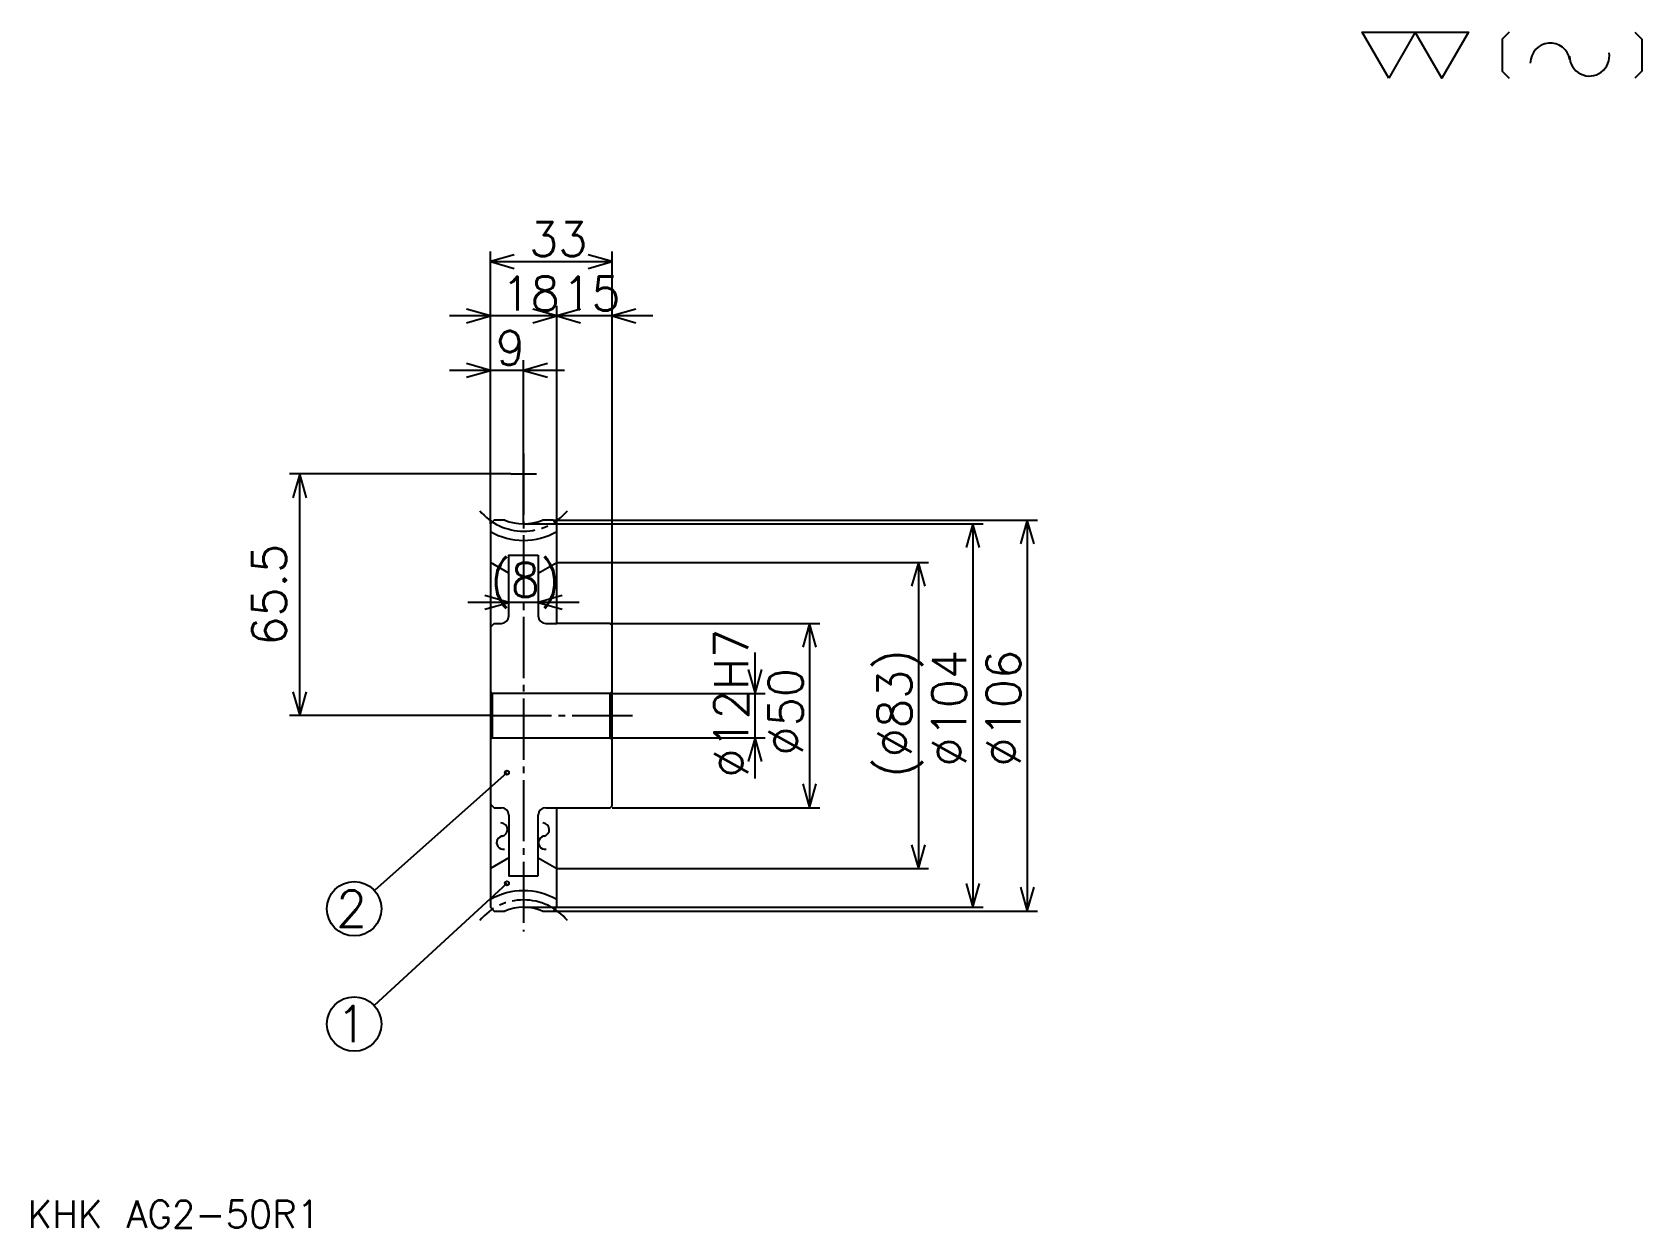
# Model space of a CAD drawing. Extents: x 20 to 456, y 20 to 344.
import ezdxf

# ---------------------------------------------------------------- set-up
doc = ezdxf.new("R2010")
doc.units = 0
doc.linetypes.add('DASHDOT', pattern=[22.133332, 16.6, -1.844444, 1.844444, -1.844444])
doc.layers.get('0').update_dxf_attribs({"linetype": 'CONTINUOUS'})
doc.layers.add('DASHDOT', color=6, linetype='DASHDOT')
doc.styles.add('KANJI', font='TXT', dxfattribs={"bigfont": 'BIGFONT'})

msp = doc.modelspace()

# ---------------------------------------------------------------- linework, layer by layer
at = {"color": 5}
for p, q in [((143.866684, 212.186096), (143.866684, 285.041656)), ((176.866684, 212.186096), (176.866684, 285.041656)), ((143.866684, 282.274994), (176.866684, 282.274994)), ((172.93335, 267.519409), (132.800018, 267.519409)), ((187.93335, 267.519409), (150.800018, 267.519409)), ((161.866684, 212.186096), (161.866684, 270.286102)), ((152.866684, 224.686096), (152.866684, 255.530548)), ((163.93335, 252.76387), (132.800018, 252.76387)), ((149.400024, 224.686096), (89.455574, 224.686096)), ((92.222244, 159.186096), (92.222244, 224.686096)), ((152.866684, 211.186096), (152.866684, 224.686096)), ((143.866684, 211.186096), (143.866684, 212.186096)), ((152.866684, 211.186096), (176.866684, 211.186096)), ((160.866684, 212.186096), (176.866684, 212.186096)), ((161.866684, 211.186096), (161.866684, 212.186096)), ((176.866684, 212.186096), (292.14447, 212.186096)), ((176.866684, 183.686096), (176.866684, 212.186096)), ((176.866684, 211.186096), (277.388916, 211.186096)), ((274.622253, 211.186096), (274.622253, 107.186096)), ((289.377808, 212.186096), (289.377808, 106.186096)), ((161.866684, 200.686096), (176.866684, 200.686096)), ((176.866684, 200.686096), (262.633362, 200.686096)), ((259.866699, 200.686096), (259.866699, 117.686096)), ((167.93335, 189.874985), (137.800018, 189.874985)), ((176.866684, 184.186096), (233.122253, 184.186096)), ((230.355576, 184.186096), (230.355576, 134.186096)), ((215.600021, 142.119431), (215.600021, 176.252762)), ((176.866684, 165.186096), (218.366699, 165.186096)), ((143.866684, 159.186096), (89.455574, 159.186096)), ((176.866684, 153.186096), (218.366699, 153.186096)), ((148.366684, 143.686096), (112.485481, 111.70607)), ((176.866684, 134.186096), (233.122253, 134.186096)), ((148.366684, 113.686096), (112.403336, 80.546722)), ((161.866684, 117.686096), (176.866684, 117.686096)), ((176.866684, 117.686096), (262.633362, 117.686096)), ((152.866684, 107.186096), (176.866684, 107.186096)), ((160.866684, 106.186096), (176.866684, 106.186096)), ((176.866684, 107.186096), (277.388916, 107.186096)), ((176.866684, 106.186096), (292.14447, 106.186096))]:
    msp.add_line(p, q, dxfattribs=at)
at = {"color": 4}
for p, q in [((148.866684, 197.799347), (143.866684, 200.686096)), ((156.866684, 202.686096), (156.866684, 186.186096)), ((156.866684, 197.799347), (161.866684, 200.686096)), ((158.866684, 184.186096), (161.866684, 184.186096)), ((176.866684, 165.686096), (176.366684, 165.186096)), ((143.866684, 152.686096), (144.366684, 153.186096)), ((176.866684, 152.686096), (176.366684, 153.186096)), ((156.866684, 115.686096), (156.866684, 132.186096)), ((158.866684, 134.186096), (161.866684, 134.186096)), ((148.866684, 120.572845), (143.866684, 117.686096)), ((156.866684, 120.572845), (161.866684, 117.686096))]:
    msp.add_line(p, q, dxfattribs=at)
at = {"color": 7}
for points in [[(387.333344, 332), (380.140015, 344.468445), (408.91333, 344.468445), (401.720001, 332), (394.526672, 344.468445), (387.333344, 332)], [(419.943115, 344.468445), (418.024902, 342.550232), (418.024902, 333.918213), (419.943115, 332)], [(453.991577, 344.468445), (455.90979, 342.550232), (455.90979, 333.918213), (453.991577, 332)]]:
    msp.add_lwpolyline(points, dxfattribs=at)
at = {"color": 5}
for points in [[(150.322235, 284.119446), (143.866684, 282.274994), (150.322235, 280.430542)], [(170.411133, 280.430542), (176.866684, 282.274994), (170.411133, 284.119446)], [(137.411133, 265.674988), (143.866684, 267.519409), (137.411133, 269.363861)], [(155.411133, 265.674988), (161.866684, 267.519409), (155.411133, 269.363861)], [(168.322235, 269.363861), (161.866684, 267.519409), (168.322235, 265.674988)], [(183.322235, 269.363861), (176.866684, 267.519409), (183.322235, 265.674988)], [(137.411133, 250.919434), (143.866684, 252.76387), (137.411133, 254.608307)], [(159.322235, 254.608307), (152.866684, 252.76387), (159.322235, 250.919434)], [(94.066681, 218.230545), (92.222244, 224.686096), (90.377792, 218.230545)], [(276.466675, 204.730545), (274.622253, 211.186096), (272.777771, 204.730545)], [(291.222229, 205.730545), (289.377808, 212.186096), (287.533325, 205.730545)], [(261.711121, 194.230545), (259.866699, 200.686096), (258.022247, 194.230545)], [(142.411133, 188.030548), (148.866684, 189.874985), (142.411133, 191.719421)], [(163.322235, 191.719421), (156.866684, 189.874985), (163.322235, 188.030548)], [(232.200012, 177.730545), (230.355576, 184.186096), (228.511139, 177.730545)], [(213.755585, 171.641647), (215.600021, 165.186096), (217.444458, 171.641647)], [(90.377792, 165.641647), (92.222244, 159.186096), (94.066681, 165.641647)], [(217.444458, 146.730545), (215.600021, 153.186096), (213.755585, 146.730545)], [(228.511139, 140.641647), (230.355576, 134.186096), (232.200012, 140.641647)], [(258.022247, 124.141647), (259.866699, 117.686096), (261.711121, 124.141647)], [(272.777771, 113.641647), (274.622253, 107.186096), (276.466675, 113.641647)], [(287.533325, 112.641647), (289.377808, 106.186096), (291.222229, 112.641647)]]:
    msp.add_lwpolyline(points, dxfattribs=at)
at = {"color": 4}
for points in [[(147.76767, 212.186096), (144.866684, 212.186096), (143.866684, 211.186096), (143.866684, 152.686096)], [(157.965698, 106.186096), (160.866684, 106.186096), (161.866684, 107.186096), (161.866684, 134.186096), (176.366684, 134.186096), (176.866684, 134.686096), (176.866684, 183.686096), (176.366684, 184.186096), (161.866684, 184.186096), (161.866684, 211.186096), (160.866684, 212.186096), (157.965698, 212.186096)], [(148.866684, 186.186096), (148.866684, 202.686096), (156.866684, 202.686096)], [(143.866684, 183.186096), (144.866684, 184.186096), (146.866684, 184.186096)], [(143.866684, 165.686096), (144.366684, 165.186096), (144.366684, 153.186096), (176.366684, 153.186096), (176.366684, 165.186096), (144.366684, 165.186096)], [(143.866684, 152.686096), (143.866684, 107.186096), (144.866684, 106.186096), (147.76767, 106.186096)], [(143.866684, 135.186096), (144.866684, 134.186096), (146.866684, 134.186096)], [(148.866684, 132.186096), (148.866684, 115.686096), (156.866684, 115.686096)]]:
    msp.add_lwpolyline(points, dxfattribs=at)
at = {"color": 5}
for centre, radius in [((148.366684, 143.686096), 0.553333), ((106.977798, 106.797211), 7.377778), ((148.366684, 113.686096), 0.553333), ((106.977798, 75.547211), 7.377778)]:
    msp.add_circle(centre, radius, dxfattribs=at)
at = {"color": 7}
for centre, radius, start, end in [((431.092773, 336.098511), 5.395, 10, 180), ((441.718872, 337.972168), 5.395, 180, 10), ((147.362183, 124.720734), 1.798333, 90, 280), ((146.737625, 128.262756), 1.798333, 280, 90), ((158.68219, 124.720734), 1.798333, 90, 280), ((158.057632, 128.262756), 1.798333, 280, 90)]:
    msp.add_arc(centre, radius, start, end, dxfattribs=at)
at = {"color": 4}
for centre, radius, start, end in [((152.866684, 224.686096), 13.5, 247.80839416, 292.19160389), ((152.866684, 224.686096), 18, 240.00000297, 299.99999703), ((146.866684, 186.186096), 2, 270, 0), ((158.866684, 186.186096), 2, 180, 270), ((146.866684, 132.186096), 2, 0, 90), ((158.866684, 132.186096), 2, 90, 180), ((152.866684, 93.686096), 18, 60.00000297, 119.99999703), ((152.866684, 93.686096), 13.5, 67.80839611, 112.19160584)]:
    msp.add_arc(centre, radius, start, end, dxfattribs=at)
at = {"layer": 'DASHDOT', "color": 7}
for p, q in [((152.866684, 230.219421), (152.866684, 100.652763)), ((149.400024, 224.686096), (156.333344, 224.686096)), ((143.866684, 159.186096), (182.400024, 159.186096))]:
    msp.add_line(p, q, dxfattribs=at)
for centre, start, end in [((152.866684, 224.686096), 219.99999848, 320.00000352), ((152.866684, 93.686096), 39.99999648, 140.00000152)]:
    msp.add_arc(centre, 15.5, start, end, dxfattribs=at)

# ---------------------------------------------------------------- texts
at = {"color": 7, "style": 'KANJI'}
for s, height, p in [('33', 9.222222, (154.372238, 283.750549)), ('18', 9.222222, (146.872238, 268.994995)), ('15', 9.222222, (163.372238, 268.994995)), ('9', 9.222222, (145.369461, 254.239426)), ('(8)', 9.222222, (143.875015, 191.35054)), ('2', 9.837037, (102.05928, 101.878693)), ('1', 9.837037, (102.05928, 70.628693)), ('KHK AG2-50R1', 7.377778, (18.444445, 20.288889))]:
    msp.add_text(s, height=height, dxfattribs=at).set_placement(p)
for s, p in [('65.5', (88.533356, 178.102768)), ('%%c12H7', (213.755585, 142.355545)), ('(%%c83)', (258.022247, 142.355545)), ('%%c104', (272.777771, 145.352753)), ('%%c106', (287.533325, 145.352753)), ('%%c50', (228.511139, 148.349976))]:
    msp.add_text(s, height=9.222222, rotation=90, dxfattribs=at).set_placement(p)

doc.saveas('drawing.dxf')
